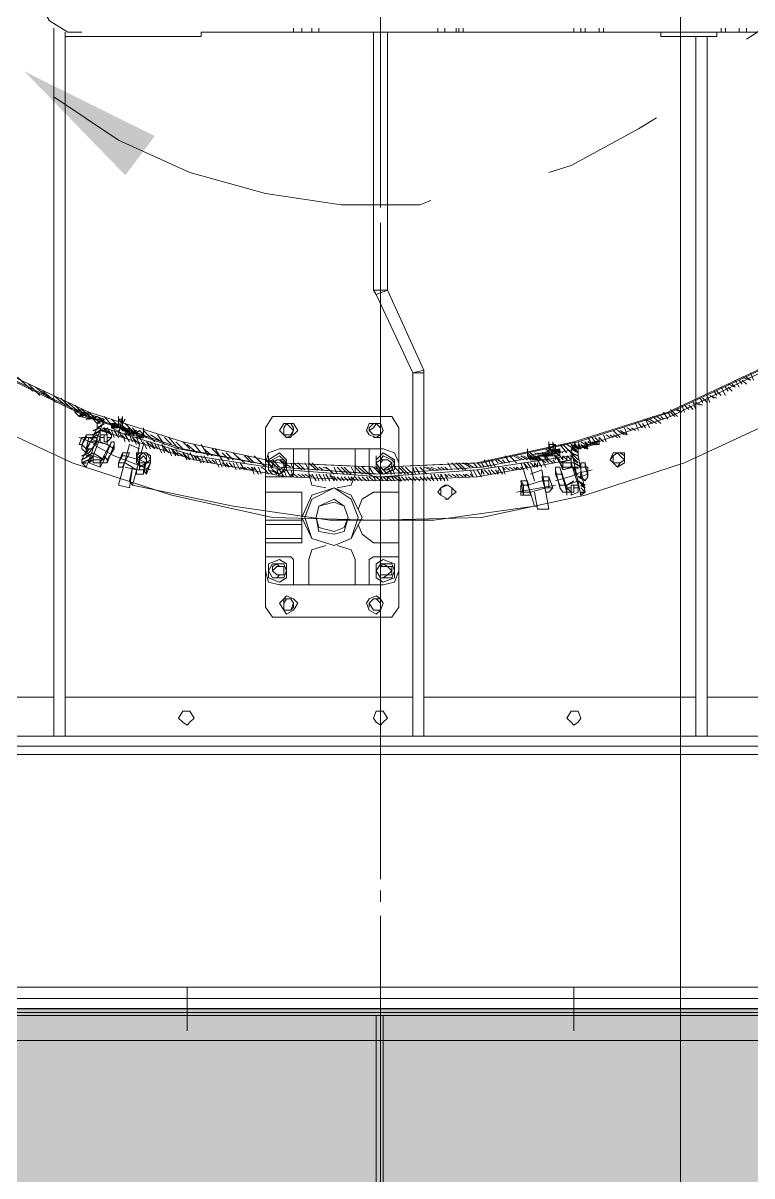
# Model space of a CAD drawing. Header units: millimetres. Extents: x 3220 to 226993, y 817 to 176024.
# Drawn here: x 157939 to 158692, y 135771 to 136960 of the extents above; entities that cross this region are included whole.
import ezdxf

# ---------------------------------------------------------------- set-up
doc = ezdxf.new("R2010")
doc.units = ezdxf.units.MM
doc.linetypes.add('AXES', pattern=[50.8, 31.75, -6.35, 6.35, -6.35])
doc.layers.add('Axe', color=1, linetype='AXES', lineweight=9)
doc.layers.add('Sichtbare Kanten(DIN)', color=7, linetype='Continuous', lineweight=50, true_color=0x3f3f3f)

# ---------------------------------------------------------------- blocks, each defined once
blk = doc.blocks.new('section 1-2')
h = blk.add_hatch()
h.set_pattern_fill('AR-CONC', color=256, scale=3)
h.paths.add_polyline_path([(-250, 0), (-1500, 0), (-1500, -500), (-250, -500)])
h.paths.add_polyline_path([(0, 0), (-250, 0), (-250, -500), (0, -500)])
h.paths.add_polyline_path([(250, 0), (0, 0), (0, -500), (250, -500)])
h.paths.add_polyline_path([(9000, 0), (6000, 0), (6000, -500), (6250, -500), (9000, -500)])
h.paths.add_polyline_path([(12000, 0), (9000, 0), (9000, -500), (9250, -500), (12000, -500)])
h.paths.add_polyline_path([(15000, 0), (14750, 0), (12000, 0), (12000, -500), (15000, -500)])
h.paths.add_polyline_path([(23750, 0), (15000, 0), (15000, -500), (23750, -500)])
h.paths.add_polyline_path([(24000, 0), (23750, 0), (23750, -500), (24000, -500)])
h.paths.add_polyline_path([(24250, 0), (24000, 0), (24000, -500), (24250, -500)])
h.paths.add_polyline_path([(32500, 0), (24250, 0), (24250, -500), (32500, -500)])
h.paths.add_polyline_path([(3500, 0), (3500, -500), (6000, -500), (6000, 0)])
h.paths.add_polyline_path([(2500, -500), (2500, 0), (250, 0), (250, -500)])
blk.add_line((-1500, 0), (32500, 0))
at = {"layer": 'Axe', "ltscale": 15}
blk.add_line((9000, -5000), (9000, 33323.9), dxfattribs=at)
blk = doc.blocks.new('ligne broyage L 2')
at = {"true_color": 0x000007}
blk.add_hatch(color=7, dxfattribs=at).paths.add_polyline_path([(-263.3, 597.4), (-232.9, 637.9), (-367.4, 704.5)])
at = {"color": 7, "linetype": 'Continuous', "lineweight": 15, "true_color": 0x000007}
for points in [[(-714.6, 1456.7), (-470.1, 1944.2), (-470.1, 1986.2), (-474.5, 1986.2), (-474.5, 1948.5), (-721.8, 1456.7), (-763.8, 1364.1), (-788.4, 1262.9), (-804.3, 1163.1), (-807.2, 1060.3), (-797.1, 959.1), (-771, 859.3), (-737.8, 763.8), (-688.6, 674.1), (-629.3, 588.8), (-559.8, 515), (-481.7, 448.4), (-393.5, 393.5), (-300.9, 348.6), (-204, 315.4), (-104.2, 296.5), (0, 289.3)], [(0, 289.3), (104.2, 296.5), (204, 315.4), (299.4, 348.6), (392, 393.5), (481.7, 448.4), (558.4, 515), (629.3, 588.8), (688.6, 674.1), (736.3, 763.8), (769.6, 859.3), (795.6, 959.1), (807.2, 1060.3), (802.9, 1163.1), (788.4, 1262.9), (762.3, 1364.1), (721.8, 1456.7), (710.3, 1481.3), (703, 1478.4), (714.6, 1456.7)], [(-721.8, 1456.7), (-763.8, 1364.1), (-792.7, 1262.9), (-807.2, 1163.1), (-807.2, 1060.3), (-797.1, 959.1), (-773.9, 859.3), (-737.8, 763.8), (-688.6, 674.1), (-629.3, 588.8), (-559.8, 515), (-481.7, 448.4), (-396.4, 393.5), (-303.8, 348.6), (-208.3, 315.4), (-104.2, 296.5), (-4.3, 289.3)], [(-719, 1456.7), (-759.5, 1359.8), (-785.5, 1262.9), (-800, 1163.1), (-804.3, 1060.3), (-792.7, 959.1), (-766.7, 859.3), (-733.4, 766.7), (-685.7, 674.1), (-626.4, 593.1), (-555.5, 519.3), (-477.4, 452.8), (-393.5, 396.4), (-300.9, 353), (-204, 322.6), (-104.2, 300.9), (-4.3, 296.5)], [(-714.6, 1456.7), (-755.1, 1359.8), (-785.5, 1262.9), (-800, 1163.1), (-800, 1060.3), (-788.4, 959.1), (-766.7, 859.3), (-729.1, 766.7), (-681.3, 674.1), (-622, 593.1), (-555.5, 519.3), (-477.4, 452.8), (-393.5, 396.4), (-300.9, 353), (-204, 322.6), (-104.2, 300.9), (0, 296.5)], [(0, 296.5), (99.8, 300.9), (199.6, 322.6), (296.5, 353), (389.1, 396.4), (474.5, 452.8), (551.1, 519.3), (622, 593.1), (681.3, 674.1), (729.1, 766.7), (762.3, 859.3), (788.4, 959.1), (800, 1060.3), (795.6, 1163.1), (781.2, 1262.9), (755.1, 1359.8), (714.6, 1456.7)], [(0, 289.3), (104.2, 296.5), (204, 315.4), (299.4, 348.6), (392, 393.5), (477.4, 448.4), (558.4, 515), (624.9, 588.8), (684.2, 674.1), (733.4, 763.8), (769.6, 859.3), (792.7, 959.1), (802.9, 1060.3), (802.9, 1163.1), (788.4, 1262.9), (759.5, 1364.1), (717.5, 1456.7)], [(0, 296.5), (104.2, 300.9), (204, 322.6), (299.4, 353), (392, 396.4), (477.4, 452.8), (555.5, 519.3), (622, 593.1), (681.3, 674.1), (729.1, 766.7), (766.7, 859.3), (788.4, 959.1), (800, 1060.3), (800, 1163.1), (785.5, 1262.9), (755.1, 1359.8), (714.6, 1456.7)], [(377.6, 737.8), (389.1, 745), (436.9, 811.5), (474.5, 882.4), (499.1, 956.2), (515, 1037.2), (517.9, 1115.3)], [(-325.5, 18.8), (-337.1, 18.8), (-337.1, 749.3)], [(-325.5, 18.8), (-325.5, 740.6), (-325.5, 740.6)], [(-7.2, 478.8), (-7.2, 745)], [(7.2, 745), (7.2, 478.8), (-7.2, 478.8)], [(337.1, 18.8), (325.5, 18.8), (325.5, 740.6)], [(337.1, 18.8), (337.1, 740.6)], [(-337.1, 678.4), (-270.5, 633.6), (-196.7, 600.3), (-118.6, 578.6), (-40.5, 567.1), (40.5, 567.1), (52.1, 571.4)], [(173.6, 600.3), (196.7, 607.6), (266.2, 645.2), (285, 656.7)], [(7.2, 478.8), (-4.3, 474.5), (-7.2, 478.8)], [(44.8, 396.4), (7.2, 478.8), (7.2, 478.8)], [(33.3, 393.5), (-4.3, 474.5)], [(-507.7, 403.6), (-415.2, 345.7), (-318.2, 300.9), (-215.5, 267.6), (-111.4, 244.5), (-4.3, 241.6), (104.2, 244.5), (211.2, 267.6), (313.9, 300.9), (410.8, 345.7), (503.4, 403.6)], [(33.3, 18.8), (33.3, 393.5), (44.8, 396.4)], [(33.3, 393.5), (44.8, 393.5), (44.8, 393.5)], [(44.8, 393.5), (44.8, 396.4)], [(44.8, 18.8), (44.8, 393.5), (44.8, 393.5)], [(384.8, 386.2), (381.9, 393.5)], [(-358.8, 374.7), (-374.7, 389.1)], [(-351.5, 370.3), (-363.1, 381.9)], [(366, 379), (358.8, 381.9)], [(366, 379), (363.1, 381.9)], [(370.3, 379), (366, 386.2)], [(373.2, 381.9), (370.3, 386.2)], [(381.9, 386.2), (373.2, 389.1)], [(377.6, 381.9), (373.2, 386.2)], [(381.9, 386.2), (377.6, 389.1)], [(-341.4, 367.4), (-355.9, 379)], [(-334.2, 363.1), (-348.6, 374.7)], [(-325.5, 360.2), (-337.1, 370.3)], [(339.9, 363.1), (337.1, 370.3)], [(344.3, 367.4), (339.9, 370.3)], [(347.2, 367.4), (339.9, 370.3)], [(347.2, 370.3), (344.3, 374.7)], [(351.5, 370.3), (347.2, 374.7)], [(355.9, 370.3), (351.5, 379)], [(358.8, 374.7), (355.9, 379)], [(363.1, 374.7), (358.8, 379)], [(-318.2, 355.9), (-329.8, 367.4)], [(-311, 353), (-322.6, 363.1)], [(-303.8, 348.6), (-315.4, 360.2)], [(313.9, 353), (311, 360.2)], [(318.2, 355.9), (313.9, 360.2)], [(322.6, 355.9), (318.2, 360.2)], [(325.5, 355.9), (322.6, 363.1)], [(329.8, 360.2), (322.6, 363.1)], [(332.7, 360.2), (325.5, 363.1)], [(332.7, 363.1), (329.8, 367.4)], [(337.1, 363.1), (332.7, 367.4)], [(-315.4, 353), (-315.4, 355.9), (-315.4, 355.9)], [(-303.8, 296.5), (-285, 345.7), (-315.4, 355.9)], [(-315.4, 353), (-311, 348.6), (-311, 348.6)], [(-292.2, 337.1), (-292.2, 341.4), (-296.5, 345.7), (-311, 348.6)], [(-296.5, 345.7), (-308.1, 355.9)], [(-303.8, 296.5), (-285, 345.7), (-285, 345.7)], [(-289.3, 341.4), (-300.9, 353)], [(-282.1, 341.4), (-292.2, 348.6)], [(-274.9, 337.1), (-285, 348.6)], [(-266.2, 334.2), (-277.7, 345.7)], [(-270.5, 345.7), (-270.5, 348.6)], [(-270.5, 345.7), (-270.5, 348.6)], [(-270.5, 337.1), (-270.5, 345.7)], [(-270.5, 345.7), (-266.2, 345.7), (-266.2, 341.4)], [(-270.5, 345.7), (-266.2, 341.4)], [(-266.2, 345.7), (-266.2, 348.6)], [(-118.6, 300.9), (-118.6, 337.1), (-111.4, 348.6), (11.6, 348.6)], [(11.6, 348.6), (18.8, 337.1)], [(277.7, 337.1), (273.4, 345.7)], [(280.6, 341.4), (273.4, 345.7)], [(285, 341.4), (277.7, 345.7)], [(289.3, 341.4), (280.6, 348.6)], [(289.3, 345.7), (285, 348.6)], [(292.2, 345.7), (289.3, 348.6)], [(296.5, 345.7), (292.2, 353)], [(299.4, 348.6), (296.5, 353)], [(306.7, 348.6), (299.4, 355.9)], [(303.8, 348.6), (299.4, 353)], [(311, 353), (303.8, 355.9)], [(311, 353), (306.7, 355.9)], [(-292.2, 337.1), (-308.1, 303.8), (-308.1, 300.9), (-303.8, 296.5)], [(-263.3, 334.2), (-277.7, 341.4)], [(-263.3, 329.8), (-277.7, 337.1), (-277.7, 341.4), (-274.9, 341.4)], [(-258.9, 334.2), (-274.9, 341.4)], [(-274.9, 337.1), (-270.5, 337.1), (-270.5, 337.1)], [(-258.9, 334.2), (-270.5, 341.4)], [(-266.2, 337.1), (-266.2, 341.4)], [(-266.2, 337.1), (-266.2, 334.2)], [(-251.7, 329.8), (-263.3, 341.4)], [(-244.5, 329.8), (-258.9, 334.2), (-263.3, 329.8), (-263.3, 334.2)], [(-258.9, 334.2), (-258.9, 329.8), (-244.5, 326.9)], [(-248.8, 326.9), (-256, 337.1)], [(-241.6, 326.9), (-248.8, 334.2)], [(-244.5, 329.8), (-244.5, 337.1)], [(-232.9, 322.6), (-244.5, 334.2)], [(-96.9, 326.9), (-92.6, 326.9), (-89.7, 334.2), (-89.7, 337.1), (-92.6, 341.4), (-96.9, 341.4), (-99.8, 337.1), (-99.8, 334.2)], [(-7.2, 326.9), (0, 326.9), (0, 337.1), (-4.3, 341.4), (-7.2, 341.4), (-11.6, 337.1), (-11.6, 334.2)], [(18.8, 337.1), (18.8, 300.9), (18.8, 300.9)], [(247.4, 326.9), (240.1, 334.2)], [(251.7, 329.8), (244.5, 334.2)], [(254.6, 329.8), (247.4, 334.2)], [(254.6, 329.8), (251.7, 337.1)], [(258.9, 334.2), (254.6, 337.1)], [(263.3, 334.2), (258.9, 337.1)], [(266.2, 334.2), (263.3, 341.4)], [(270.5, 337.1), (266.2, 341.4)], [(273.4, 337.1), (270.5, 341.4)], [(-296.5, 326.9), (-303.8, 315.4), (-303.8, 315.4)], [(-244.5, 329.8), (-244.5, 326.9), (-244.5, 326.9)], [(-225.7, 322.6), (-237.2, 329.8)], [(-222.8, 319.7), (-230, 329.8)], [(-215.5, 319.7), (-222.8, 326.9)], [(-208.3, 315.4), (-218.4, 326.9)], [(-204, 315.4), (-211.2, 322.6)], [(-196.7, 315.4), (-204, 322.6)], [(173.6, 319.7), (173.6, 322.6)], [(177.9, 319.7), (177.9, 322.6)], [(206.9, 267.6), (196.7, 315.4), (225.7, 322.6)], [(204, 315.4), (199.6, 322.6)], [(206.9, 315.4), (204, 322.6)], [(211.2, 319.7), (206.9, 322.6)], [(214.1, 319.7), (211.2, 322.6)], [(218.4, 319.7), (214.1, 326.9)], [(221.3, 322.6), (218.4, 326.9)], [(225.7, 322.6), (221.3, 326.9)], [(225.7, 322.6), (225.7, 319.7), (221.3, 319.7)], [(230, 322.6), (225.7, 326.9)], [(225.7, 322.6), (225.7, 326.9), (225.7, 326.9)], [(232.9, 322.6), (230, 329.8)], [(237.2, 326.9), (232.9, 329.8)], [(240.1, 326.9), (237.2, 329.8)], [(244.5, 326.9), (240.1, 329.8)], [(-248.8, 296.5), (-241.6, 300.9), (-237.2, 303.8), (-237.2, 308.1), (-241.6, 311), (-248.8, 311), (-251.7, 308.1), (-251.7, 303.8)], [(-189.5, 311), (-199.6, 319.7)], [(-185.2, 311), (-192.4, 319.7)], [(-177.9, 308.1), (-185.2, 319.7)], [(-173.6, 308.1), (-182.3, 315.4)], [(-166.4, 308.1), (-173.6, 315.4)], [(-163.5, 303.8), (-170.7, 315.4)], [(-156.2, 303.8), (-163.5, 311)], [(-151.9, 303.8), (-159.1, 311)], [(-144.7, 303.8), (-151.9, 311)], [(-104.2, 315.4), (-115.7, 311), (-118.6, 300.9), (-118.6, 282.1)], [(-104.2, 311), (-115.7, 303.8), (-115.7, 303.8)], [(-104.2, 315.4), (-85.3, 315.4), (-89.7, 315.4), (-89.7, 311)], [(-96.9, 303.8), (-104.2, 311), (-104.2, 311)], [(-89.7, 289.3), (-89.7, 311)], [(-85.3, 315.4), (-78.1, 315.4)], [(-73.8, 311), (-73.8, 315.4), (-78.1, 315.4)], [(-78.1, 315.4), (-23.1, 315.4), (-23.1, 315.4)], [(-73.8, 289.3), (-73.8, 311)], [(-23.1, 315.4), (-26, 315.4), (-26, 311)], [(-26, 311), (-26, 289.3)], [(-23.1, 315.4), (-14.5, 315.4)], [(2.9, 315.4), (-14.5, 315.4)], [(-11.6, 311), (-11.6, 315.4), (-14.5, 315.4)], [(-11.6, 311), (-11.6, 289.3), (-11.6, 289.3)], [(2.9, 311), (-4.3, 303.8), (-4.3, 303.8)], [(18.8, 300.9), (14.5, 311), (2.9, 315.4)], [(14.5, 303.8), (2.9, 311), (2.9, 311)], [(151.9, 308.1), (151.9, 315.4)], [(159.1, 303.8), (151.9, 311)], [(162, 303.8), (154.8, 311)], [(166.4, 308.1), (159.1, 311)], [(170.7, 308.1), (162, 311)], [(166.4, 311), (185.2, 315.4), (185.2, 315.4)], [(173.6, 308.1), (166.4, 311)], [(170.7, 303.8), (166.4, 311)], [(177.9, 308.1), (170.7, 315.4)], [(185.2, 311), (170.7, 308.1), (173.6, 303.8)], [(185.2, 311), (185.2, 308.1), (170.7, 308.1)], [(180.8, 319.7), (173.6, 315.4), (173.6, 315.4)], [(173.6, 319.7), (173.6, 315.4), (173.6, 315.4)], [(173.6, 319.7), (180.8, 319.7), (180.8, 319.7)], [(180.8, 311), (173.6, 315.4)], [(173.6, 315.4), (177.9, 311), (173.6, 308.1)], [(185.2, 311), (177.9, 315.4)], [(180.8, 311), (180.8, 319.7)], [(188.1, 311), (180.8, 315.4)], [(185.2, 308.1), (180.8, 311), (180.8, 311)], [(192.4, 311), (185.2, 319.7)], [(185.2, 311), (185.2, 315.4)], [(196.7, 311), (188.1, 319.7)], [(199.6, 315.4), (192.4, 319.7)], [(204, 315.4), (196.7, 319.7)], [(206.9, 267.6), (196.7, 315.4), (196.7, 315.4)], [(204, 308.1), (204, 315.4), (221.3, 319.7)], [(244.5, 296.5), (247.4, 300.9), (251.7, 303.8), (251.7, 308.1), (247.4, 311), (244.5, 311), (240.1, 308.1), (237.2, 303.8)], [(-140.3, 300.9), (-149, 308.1)], [(-133.1, 300.9), (-140.3, 308.1)], [(-130.2, 300.9), (-137.4, 308.1)], [(-123, 300.9), (-130.2, 308.1)], [(-118.6, 296.5), (-125.9, 303.8)], [(-111.4, 296.5), (-118.6, 303.8)], [(-115.7, 303.8), (-115.7, 308.1)], [(-107, 296.5), (-115.7, 303.8)], [(-115.7, 293.7), (-115.7, 303.8)], [(-104.2, 296.5), (-111.4, 303.8)], [(-107, 293.7), (-104.2, 293.7), (-99.8, 296.5), (-99.8, 300.9), (-104.2, 303.8), (-107, 303.8), (-111.4, 300.9), (-111.4, 296.5)], [(-96.9, 296.5), (-104.2, 303.8)], [(-92.6, 296.5), (-99.8, 300.9)], [(-96.9, 303.8), (-96.9, 293.7)], [(-89.7, 293.7), (-92.6, 300.9)], [(-81, 293.7), (-89.7, 300.9)], [(-78.1, 293.7), (-85.3, 300.9)], [(-73.8, 293.7), (-78.1, 300.9)], [(-66.5, 293.7), (-73.8, 300.9)], [(-63.6, 293.7), (-70.9, 300.9)], [(-4.3, 303.8), (-4.3, 308.1)], [(-4.3, 293.7), (-4.3, 303.8), (-4.3, 303.8)], [(2.9, 293.7), (7.2, 293.7), (11.6, 296.5), (11.6, 300.9), (7.2, 303.8), (2.9, 303.8), (0, 300.9), (0, 296.5)], [(0, 296.5), (0, 300.9), (0, 300.9)], [(14.5, 303.8), (14.5, 293.7)], [(18.8, 282.1), (18.8, 300.9), (18.8, 300.9)], [(73.8, 293.7), (69.4, 300.9)], [(81, 293.7), (73.8, 300.9)], [(85.3, 293.7), (78.1, 300.9)], [(88.2, 293.7), (81, 300.9)], [(92.6, 296.5), (85.3, 300.9)], [(95.5, 296.5), (88.2, 300.9)], [(99.8, 296.5), (95.5, 300.9)], [(104.2, 296.5), (99.8, 300.9)], [(107, 296.5), (104.2, 300.9)], [(111.4, 296.5), (107, 303.8)], [(114.3, 296.5), (111.4, 303.8)], [(118.6, 296.5), (114.3, 303.8)], [(121.5, 300.9), (118.6, 303.8)], [(125.9, 300.9), (121.5, 303.8)], [(128.7, 300.9), (125.9, 303.8)], [(133.1, 300.9), (128.7, 308.1)], [(140.3, 300.9), (133.1, 308.1)], [(144.7, 303.8), (137.4, 308.1)], [(147.6, 303.8), (140.3, 308.1)], [(151.9, 303.8), (144.7, 308.1)], [(154.8, 303.8), (147.6, 308.1)], [(204, 308.1), (211.2, 270.5), (206.9, 267.6)], [(-118.6, 286.4), (-118.6, 282.1), (-118.6, 282.1)], [(-118.6, 286.4), (-96.9, 286.4)], [(-115.7, 293.7), (-104.2, 289.3), (-104.2, 289.3)], [(-96.9, 293.7), (-104.2, 289.3), (-104.2, 289.3)], [(-96.9, 293.7), (-96.9, 296.5)], [(-96.9, 286.4), (-92.6, 286.4), (-89.7, 289.3)], [(-73.8, 289.3), (-70.9, 277.7), (-56.4, 274.9)], [(-59.3, 293.7), (-63.6, 296.5)], [(-52.1, 293.7), (-59.3, 296.5)], [(-47.7, 289.3), (-56.4, 296.5)], [(-44.8, 289.3), (-47.7, 296.5)], [(-37.6, 289.3), (-44.8, 296.5)], [(-44.8, 274.9), (-30.4, 277.7), (-26, 289.3)], [(-33.3, 289.3), (-40.5, 296.5)], [(-30.4, 289.3), (-37.6, 296.5)], [(-26, 289.3), (-30.4, 296.5)], [(-18.8, 289.3), (-26, 296.5)], [(-14.5, 289.3), (-23.1, 296.5)], [(-11.6, 289.3), (-18.8, 296.5)], [(-7.2, 289.3), (-11.6, 296.5)], [(-11.6, 289.3), (-7.2, 286.4), (-4.3, 286.4)], [(0, 289.3), (-7.2, 296.5)], [(2.9, 289.3), (-4.3, 296.5)], [(-4.3, 293.7), (2.9, 289.3), (2.9, 289.3)], [(-4.3, 286.4), (18.8, 286.4), (18.8, 286.4)], [(7.2, 289.3), (0, 296.5)], [(14.5, 293.7), (2.9, 289.3), (2.9, 289.3)], [(11.6, 289.3), (7.2, 296.5)], [(14.5, 289.3), (11.6, 296.5)], [(21.7, 289.3), (14.5, 296.5)], [(14.5, 293.7), (14.5, 296.5), (14.5, 296.5)], [(26, 289.3), (18.8, 296.5)], [(18.8, 282.1), (18.8, 286.4), (18.8, 286.4)], [(28.9, 289.3), (21.7, 296.5)], [(33.3, 289.3), (26, 296.5)], [(36.2, 289.3), (33.3, 296.5)], [(40.5, 289.3), (36.2, 296.5)], [(47.7, 289.3), (40.5, 296.5)], [(52.1, 293.7), (44.8, 296.5)], [(55, 293.7), (47.7, 296.5)], [(59.3, 293.7), (52.1, 296.5)], [(62.2, 293.7), (59.3, 296.5)], [(66.5, 293.7), (62.2, 296.5)], [(69.4, 293.7), (66.5, 296.5)], [(206.9, 296.5), (206.9, 286.4), (206.9, 286.4)], [(-118.6, 270.5), (-118.6, 282.1)], [(18.8, 282.1), (18.8, 270.5)], [(18.8, 270.5), (18.8, 274.9), (18.8, 274.9)], [(66.5, 263.3), (69.4, 263.3), (73.8, 267.6), (73.8, 274.9), (69.4, 277.7), (66.5, 277.7), (62.2, 274.9), (62.2, 267.6)], [(-81, 270.5), (-118.6, 270.5)], [(-118.6, 270.5), (-118.6, 256), (-118.6, 256)], [(-81, 270.5), (-81, 244.5)], [(18.8, 270.5), (-7.2, 270.5), (-18.8, 263.3), (-23.1, 253.2)], [(18.8, 270.5), (18.8, 215.5)], [(-118.6, 256), (-118.6, 218.4), (-118.6, 218.4)], [(-81, 241.6), (-118.6, 241.6)], [(-81, 244.5), (-81, 218.4)], [(-81, 237.2), (-118.6, 237.2)], [(-23.1, 237.2), (-18.8, 227.1), (-7.2, 218.4)], [(-81, 222.8), (-118.6, 222.8)], [(-81, 218.4), (-118.6, 218.4)], [(-118.6, 208.3), (-118.6, 218.4)], [(-56.4, 215.5), (-70.9, 211.2), (-73.8, 201.1)], [(-26, 177.9), (-26, 201.1), (-30.4, 211.2), (-44.8, 215.5)], [(-7.2, 218.4), (18.8, 218.4), (18.8, 215.5)], [(18.8, 218.4), (18.8, 222.8), (18.8, 222.8)], [(18.8, 215.5), (18.8, 208.3)], [(-118.6, 208.3), (-118.6, 204), (-118.6, 204)], [(-118.6, 208.3), (-118.6, 189.5), (-118.6, 189.5)], [(-96.9, 204), (-118.6, 204), (-118.6, 204)], [(-89.7, 201.1), (-92.6, 204), (-96.9, 204)], [(-4.3, 204), (-7.2, 204), (-11.6, 201.1), (-11.6, 177.9)], [(18.8, 204), (-4.3, 204)], [(2.9, 175), (14.5, 177.9), (18.8, 189.5), (18.8, 208.3)], [(18.8, 204), (18.8, 208.3), (18.8, 208.3)], [(-104.2, 201.1), (-115.7, 196.7), (-115.7, 196.7)], [(-115.7, 196.7), (-115.7, 193.8)], [(-115.7, 185.2), (-115.7, 193.8)], [(-107, 182.3), (-104.2, 185.2), (-99.8, 185.2), (-99.8, 193.8), (-104.2, 193.8), (-107, 196.7), (-111.4, 193.8), (-111.4, 189.5)], [(-96.9, 193.8), (-96.9, 196.7), (-104.2, 201.1)], [(-96.9, 193.8), (-96.9, 185.2)], [(-89.7, 177.9), (-89.7, 201.1), (-89.7, 201.1)], [(-78.1, 175), (-73.8, 175), (-73.8, 201.1)], [(2.9, 201.1), (-4.3, 196.7), (-4.3, 196.7)], [(-4.3, 196.7), (-4.3, 193.8)], [(-4.3, 185.2), (-4.3, 193.8)], [(2.9, 182.3), (7.2, 185.2), (11.6, 185.2), (11.6, 193.8), (7.2, 193.8), (2.9, 196.7), (0, 193.8), (0, 189.5)], [(14.5, 193.8), (14.5, 196.7), (2.9, 201.1)], [(14.5, 193.8), (14.5, 185.2)], [(-118.6, 189.5), (-115.7, 177.9), (-104.2, 175)], [(-118.6, 151.9), (-118.6, 189.5), (-118.6, 189.5)], [(-115.7, 185.2), (-115.7, 182.3), (-104.2, 177.9)], [(18.8, 189.5), (18.8, 151.9), (11.6, 141.8), (-111.4, 141.8)], [(-96.9, 182.3), (-104.2, 177.9), (-104.2, 177.9)], [(-96.9, 182.3), (-96.9, 185.2)], [(-4.3, 185.2), (-4.3, 182.3), (2.9, 177.9)], [(14.5, 182.3), (2.9, 177.9), (2.9, 177.9)], [(14.5, 182.3), (14.5, 185.2)], [(-104.2, 175), (-85.3, 175), (-85.3, 175)], [(-89.7, 177.9), (-89.7, 175), (-85.3, 175)], [(-78.1, 175), (-85.3, 175)], [(-23.1, 175), (-78.1, 175), (-78.1, 175)], [(-26, 177.9), (-26, 175), (-23.1, 175)], [(-14.5, 175), (-23.1, 175)], [(-14.5, 175), (-11.6, 175), (-11.6, 177.9)], [(-14.5, 175), (2.9, 175), (2.9, 175)], [(-96.9, 149), (-92.6, 149), (-89.7, 151.9), (-89.7, 156.2), (-92.6, 160.6), (-96.9, 160.6), (-99.8, 156.2), (-99.8, 151.9)], [(-7.2, 149), (0, 149), (0, 156.2), (-4.3, 160.6), (-7.2, 160.6), (-11.6, 156.2), (-11.6, 151.9)], [(-111.4, 141.8), (-118.6, 151.9)], [(-337.1, 59.3), (-866.5, 59.3)], [(33.3, 59.3), (-325.5, 59.3)], [(325.5, 59.3), (44.8, 59.3)], [(633.6, 59.3), (337.1, 59.3)], [(866.5, 18.8), (-866.5, 18.8)], [(44.8, 18.8), (33.3, 18.8)], [(866.5, 8.7), (-866.5, 8.7)], [(-788.4, -295.1), (788.4, -295.1), (788.4, -295.1)]]:
    blk.add_lwpolyline(points, dxfattribs=at)
at = {"color": 5, "linetype": 'Continuous', "lineweight": 5, "true_color": 0x000005}
for points in [[(0, 937.4), (0, 564.2)], [(0, 500.5), (0, 438.3)], [(0, 374.7), (0, 8.7), (0, 8.7)], [(-270.5, 329.8), (-266.2, 348.6), (-266.2, 348.6)], [(-285, 329.8), (-289.3, 329.8), (-289.3, 334.2)], [(-285, 334.2), (-285, 337.1), (-285, 337.1)], [(-285, 334.2), (-277.7, 329.8)], [(-292.2, 319.7), (-311, 326.9)], [(-308.1, 326.9), (-311, 319.7), (-311, 319.7)], [(-303.8, 329.8), (-308.1, 319.7), (-308.1, 319.7)], [(-303.8, 326.9), (-308.1, 326.9), (-308.1, 326.9)], [(-303.8, 329.8), (-303.8, 326.9), (-303.8, 326.9)], [(-300.9, 326.9), (-296.5, 326.9), (-296.5, 329.8), (-303.8, 329.8)], [(-303.8, 315.4), (-300.9, 326.9), (-300.9, 326.9)], [(-303.8, 326.9), (-300.9, 326.9)], [(-292.2, 322.6), (-300.9, 326.9)], [(-292.2, 322.6), (-300.9, 311)], [(-289.3, 326.9), (-296.5, 308.1)], [(-292.2, 329.8), (-289.3, 326.9)], [(-282.1, 319.7), (-292.2, 322.6)], [(-289.3, 329.8), (-289.3, 326.9), (-289.3, 329.8), (-289.3, 326.9)], [(-289.3, 326.9), (-285, 326.9), (-285, 322.6), (-282.1, 322.6)], [(-289.3, 322.6), (-289.3, 326.9), (-289.3, 326.9)], [(-277.7, 322.6), (-289.3, 300.9)], [(-282.1, 319.7), (-289.3, 322.6)], [(-282.1, 326.9), (-282.1, 329.8), (-285, 329.8), (-285, 326.9)], [(-277.7, 322.6), (-285, 303.8), (-285, 303.8)], [(-277.7, 326.9), (-282.1, 326.9), (-282.1, 326.9)], [(-282.1, 319.7), (-282.1, 322.6), (-277.7, 326.9), (-282.1, 322.6), (-277.7, 326.9)], [(-282.1, 322.6), (-282.1, 326.9), (-282.1, 326.9)], [(-282.1, 319.7), (-282.1, 322.6)], [(-277.7, 326.9), (-277.7, 329.8)], [(-277.7, 329.8), (-277.7, 326.9), (-277.7, 326.9)], [(-274.9, 322.6), (-277.7, 322.6)], [(-274.9, 315.4), (-274.9, 322.6), (-274.9, 322.6)], [(180.8, 303.8), (177.9, 322.6), (177.9, 322.6)], [(-311, 319.7), (-308.1, 319.7), (-308.1, 319.7)], [(-308.1, 319.7), (-303.8, 315.4)], [(-308.1, 319.7), (-308.1, 315.4), (-308.1, 315.4)], [(-308.1, 315.4), (-303.8, 311), (-303.8, 311)], [(-296.5, 315.4), (-303.8, 315.4)], [(-303.8, 311), (-303.8, 315.4), (-303.8, 315.4)], [(-274.9, 308.1), (-296.5, 319.7)], [(-285, 303.8), (-296.5, 311)], [(-289.3, 300.9), (-282.1, 300.9), (-274.9, 319.7)], [(-274.9, 315.4), (-282.1, 319.7)], [(-282.1, 303.8), (-274.9, 315.4)], [(-300.9, 308.1), (-296.5, 308.1)], [(-300.9, 303.8), (-296.5, 308.1), (-296.5, 303.8)], [(-300.9, 300.9), (-296.5, 308.1), (-296.5, 308.1)], [(-296.5, 300.9), (-296.5, 303.8), (-300.9, 300.9), (-300.9, 303.8), (-300.9, 300.9)], [(-300.9, 300.9), (-289.3, 296.5)], [(-285, 303.8), (-296.5, 308.1)], [(-296.5, 308.1), (-296.5, 303.8), (-296.5, 303.8)], [(-289.3, 303.8), (-296.5, 303.8), (-296.5, 303.8)], [(-296.5, 303.8), (-296.5, 300.9), (-296.5, 300.9)], [(-296.5, 300.9), (-292.2, 300.9), (-292.2, 300.9)], [(-289.3, 300.9), (-289.3, 303.8), (-289.3, 300.9), (-292.2, 300.9)], [(-289.3, 296.5), (-289.3, 300.9), (-292.2, 300.9)], [(-289.3, 303.8), (-285, 303.8), (-289.3, 296.5)], [(-289.3, 300.9), (-289.3, 303.8), (-289.3, 303.8)], [(-289.3, 296.5), (-289.3, 300.9), (-289.3, 300.9)], [(-282.1, 303.8), (-285, 308.1)], [(-285, 303.8), (-285, 308.1), (-285, 308.1)], [(-282.1, 300.9), (-282.1, 303.8), (-282.1, 303.8)], [(196.7, 303.8), (185.2, 300.9), (188.1, 300.9)], [(185.2, 300.9), (185.2, 303.8), (185.2, 303.8)], [(185.2, 300.9), (188.1, 293.7), (188.1, 293.7)], [(188.1, 300.9), (188.1, 296.5), (185.2, 300.9)], [(188.1, 300.9), (188.1, 296.5), (188.1, 296.5)], [(192.4, 300.9), (188.1, 300.9), (188.1, 300.9)], [(192.4, 300.9), (196.7, 300.9), (196.7, 303.8), (196.7, 296.5), (196.7, 300.9), (196.7, 296.5)], [(196.7, 296.5), (196.7, 300.9), (192.4, 300.9)], [(196.7, 300.9), (204, 277.7)], [(199.6, 300.9), (196.7, 300.9)], [(196.7, 296.5), (196.7, 300.9), (196.7, 300.9)], [(211.2, 300.9), (206.9, 300.9), (206.9, 296.5)], [(211.2, 300.9), (214.1, 286.4), (214.1, 286.4)], [(211.2, 296.5), (211.2, 300.9), (211.2, 300.9)], [(180.8, 296.5), (180.8, 289.3), (180.8, 289.3)], [(180.8, 296.5), (185.2, 296.5)], [(180.8, 293.7), (185.2, 274.9), (185.2, 274.9)], [(180.8, 282.1), (204, 289.3), (204, 289.3)], [(188.1, 289.3), (180.8, 289.3), (185.2, 277.7)], [(185.2, 296.5), (192.4, 274.9)], [(185.2, 296.5), (192.4, 270.5), (192.4, 270.5)], [(188.1, 293.7), (199.6, 296.5)], [(188.1, 293.7), (196.7, 296.5), (196.7, 296.5)], [(188.1, 293.7), (188.1, 296.5), (188.1, 296.5)], [(188.1, 293.7), (188.1, 296.5)], [(188.1, 296.5), (188.1, 293.7), (188.1, 293.7)], [(188.1, 296.5), (196.7, 296.5), (196.7, 296.5)], [(196.7, 296.5), (199.6, 296.5), (199.6, 296.5)], [(199.6, 296.5), (204, 282.1)], [(199.6, 293.7), (206.9, 296.5)], [(199.6, 289.3), (218.4, 293.7)], [(204, 286.4), (206.9, 286.4), (206.9, 286.4)], [(206.9, 296.5), (206.9, 286.4)], [(211.2, 296.5), (206.9, 296.5), (206.9, 296.5)], [(214.1, 286.4), (214.1, 289.3), (206.9, 286.4)], [(206.9, 286.4), (211.2, 282.1), (211.2, 282.1)], [(211.2, 296.5), (214.1, 289.3), (214.1, 296.5), (214.1, 289.3)], [(214.1, 296.5), (211.2, 296.5), (211.2, 296.5)], [(214.1, 286.4), (211.2, 282.1), (211.2, 282.1)], [(214.1, 289.3), (214.1, 293.7), (214.1, 293.7)], [(192.4, 277.7), (185.2, 277.7), (185.2, 274.9), (188.1, 270.5)], [(199.6, 282.1), (192.4, 277.7), (192.4, 277.7)], [(192.4, 277.7), (204, 282.1)], [(192.4, 274.9), (192.4, 277.7), (192.4, 277.7)], [(192.4, 270.5), (192.4, 274.9), (196.7, 270.5)], [(192.4, 270.5), (192.4, 274.9), (196.7, 274.9)], [(199.6, 277.7), (196.7, 277.7), (196.7, 274.9)], [(196.7, 274.9), (196.7, 270.5), (196.7, 270.5)], [(196.7, 270.5), (199.6, 270.5), (199.6, 274.9)], [(204, 277.7), (199.6, 277.7), (199.6, 277.7)], [(199.6, 274.9), (199.6, 277.7), (199.6, 277.7)], [(204, 270.5), (204, 274.9), (204, 270.5), (204, 274.9), (199.6, 274.9)], [(204, 277.7), (204, 274.9), (204, 277.7), (204, 274.9)], [(188.1, 270.5), (192.4, 270.5), (192.4, 270.5)], [(192.4, 270.5), (192.4, 267.6), (192.4, 267.6)], [(192.4, 270.5), (196.7, 270.5)], [(196.7, 267.6), (196.7, 270.5), (196.7, 270.5)], [(204, 270.5), (196.7, 267.6)]]:
    blk.add_lwpolyline(points, dxfattribs=at)
at = {"color": 7, "linetype": 'Continuous', "lineweight": 5, "true_color": 0x000007}
for points in [[(-351.5, 773.9), (-341.4, 756.6), (-322.6, 745)], [(-89.7, 745), (-89.7, 749.3)], [(-81, 745), (-81, 749.3)], [(-70.9, 745), (-70.9, 749.3)], [(-63.6, 745), (-63.6, 749.3)], [(-63.6, 745), (-63.6, 749.3)], [(59.3, 745), (59.3, 749.3)], [(59.3, 745), (59.3, 749.3)], [(66.5, 745), (66.5, 749.3)], [(78.1, 745), (78.1, 749.3)], [(81, 745), (81, 749.3)], [(85.3, 745), (85.3, 749.3)], [(199.6, 745), (199.6, 749.3), (199.6, 749.3)], [(206.9, 745), (206.9, 749.3)], [(206.9, 745), (206.9, 749.3), (206.9, 749.3)], [(206.9, 745), (206.9, 749.3)], [(211.2, 745), (211.2, 749.3)], [(225.7, 745), (225.7, 749.3)], [(230, 745), (230, 749.3)], [(230, 745), (230, 749.3)], [(230, 745), (230, 749.3)], [(351.5, 745), (351.5, 749.3)], [(351.5, 745), (351.5, 749.3)], [(355.9, 745), (355.9, 749.3)], [(370.3, 745), (370.3, 749.3)], [(377.6, 745), (377.6, 749.3)], [(-325.5, 745), (-325.5, 740.6), (-308.1, 740.6)], [(-308.1, 745), (-322.6, 745)], [(-308.1, 740.6), (-185.2, 740.6)], [(681.3, 745), (-185.2, 745)], [(-185.2, 740.6), (-185.2, 745)], [(-185.2, 745), (-96.9, 745), (-96.9, 745)], [(-85.3, 745), (-96.9, 745)], [(-89.7, 745), (-85.3, 745)], [(-85.3, 745), (-89.7, 745), (-89.7, 745)], [(-85.3, 745), (-66.5, 745), (-66.5, 745)], [(-73.8, 745), (-85.3, 745), (-85.3, 745)], [(-73.8, 745), (-63.6, 745), (-63.6, 745)], [(-63.6, 745), (-66.5, 745)], [(-56.4, 745), (-63.6, 745)], [(52.1, 745), (-56.4, 745), (-56.4, 745)], [(59.3, 745), (52.1, 745)], [(59.3, 745), (69.4, 745), (69.4, 745)], [(62.2, 745), (59.3, 745), (59.3, 745)], [(62.2, 745), (69.4, 745), (69.4, 745)], [(92.6, 745), (81, 745)], [(81, 745), (85.3, 745)], [(85.3, 745), (81, 745)], [(199.6, 745), (92.6, 745), (92.6, 745)], [(206.9, 745), (199.6, 745)], [(218.4, 745), (206.9, 745), (206.9, 745)], [(211.2, 745), (206.9, 745), (206.9, 745)], [(211.2, 745), (230, 745), (230, 745)], [(218.4, 745), (230, 745), (230, 745)], [(237.2, 745), (230, 745)], [(289.3, 745), (237.2, 745), (237.2, 745)], [(347.2, 745), (347.2, 740.6), (289.3, 740.6), (289.3, 745)], [(351.5, 745), (347.2, 745)], [(355.9, 745), (351.5, 745), (351.5, 745)], [(363.1, 745), (351.5, 745), (351.5, 745)], [(355.9, 745), (373.2, 745), (373.2, 745)], [(363.1, 745), (373.2, 745), (373.2, 745)], [(381.9, 745), (373.2, 745), (373.2, 745)], [(373.2, 745), (377.6, 745)], [(377.6, 745), (373.2, 745)], [(-270.5, 345.7), (-270.5, 348.6)], [(-270.5, 337.1), (-270.5, 345.7)], [(-266.2, 341.4), (-263.3, 345.7)], [(-266.2, 337.1), (-266.2, 345.7)], [(-277.7, 341.4), (-274.9, 337.1), (-274.9, 341.4), (-270.5, 337.1), (-270.5, 341.4)], [(-274.9, 341.4), (-274.9, 337.1), (-270.5, 341.4)], [(-274.9, 337.1), (-270.5, 337.1), (-270.5, 337.1)], [(-266.2, 337.1), (-266.2, 341.4), (-266.2, 341.4)], [(-266.2, 337.1), (-263.3, 337.1), (-266.2, 334.2)], [(-258.9, 329.8), (-263.3, 334.2), (-266.2, 337.1)], [(-263.3, 337.1), (-263.3, 334.2), (-258.9, 337.1)], [(-263.3, 337.1), (-258.9, 334.2), (-258.9, 337.1)], [(-263.3, 334.2), (-258.9, 334.2), (-263.3, 329.8), (-258.9, 334.2)], [(-263.3, 329.8), (-263.3, 334.2), (-263.3, 334.2)], [(-303.8, 326.9), (-308.1, 326.9)], [(-292.2, 322.6), (-300.9, 322.6)], [(-308.1, 319.7), (-311, 319.7)], [(-296.5, 315.4), (-300.9, 315.4)], [(166.4, 308.1), (170.7, 308.1), (166.4, 311)], [(166.4, 308.1), (170.7, 311), (170.7, 308.1), (173.6, 311)], [(170.7, 308.1), (170.7, 311), (173.6, 308.1)], [(170.7, 311), (177.9, 311), (177.9, 311)], [(173.6, 315.4), (173.6, 319.7), (173.6, 319.7)], [(177.9, 311), (173.6, 319.7)], [(173.6, 311), (173.6, 315.4)], [(173.6, 308.1), (173.6, 311)], [(173.6, 311), (177.9, 311)], [(180.8, 319.7), (177.9, 319.7), (177.9, 319.7)], [(180.8, 311), (177.9, 319.7)], [(180.8, 311), (180.8, 315.4), (185.2, 311), (185.2, 315.4)], [(180.8, 311), (180.8, 315.4), (180.8, 311), (185.2, 315.4), (185.2, 311)], [(170.7, 303.8), (170.7, 308.1), (173.6, 303.8)], [(170.7, 303.8), (170.7, 308.1)], [(170.7, 303.8), (170.7, 308.1)], [(170.7, 303.8), (170.7, 308.1)], [(170.7, 303.8), (173.6, 303.8)], [(199.6, 293.7), (206.9, 296.5)], [(204, 286.4), (206.9, 286.4)], [(211.2, 296.5), (214.1, 296.5)], [(214.1, 289.3), (214.1, 293.7)], [(1125.4, 0), (-1125.4, 0)], [(1125.4, -240.1), (-1030, -240.1)], [(-788.4, -266.2), (788.4, -266.2), (788.4, -266.2)], [(788.4, -714.6), (788.4, -269.1), (-788.4, -269.1)], [(-4.3, -269.1), (-4.3, -1106.6)], [(2.9, -269.1), (2.9, -1106.6)]]:
    blk.add_lwpolyline(points, dxfattribs=at)
for points in [[(69.4, 745), (81, 745)], [(-277.7, 341.4), (-274.9, 341.4)], [(-258.9, 329.8), (-263.3, 334.2), (-263.3, 337.1)], [(-263.3, 329.8), (-258.9, 329.8)]]:
    blk.add_lwpolyline(points, close=True, dxfattribs=at)
at = {"color": 7, "linetype": 'Continuous', "lineweight": -2, "true_color": 0x000007}
for points in [[(-311, 355.9), (-315.4, 353), (-308.1, 355.9)], [(-308.1, 353), (-311, 348.6), (-303.8, 353), (-308.1, 348.6), (-300.9, 353)], [(-303.8, 345.7), (-296.5, 348.6), (-300.9, 345.7), (-292.2, 348.6), (-296.5, 345.7), (-289.3, 345.7)], [(-296.5, 334.2), (-289.3, 337.1)], [(-292.2, 337.1), (-285, 341.4)], [(-277.7, 341.4), (-277.7, 337.1), (-274.9, 337.1), (-277.7, 337.1)], [(-266.2, 337.1), (-266.2, 334.2), (-263.3, 334.2), (-266.2, 334.2)], [(-263.3, 334.2), (-263.3, 337.1), (-263.3, 337.1)], [(-258.9, 334.2), (-256, 334.2), (-258.9, 329.8), (-251.7, 334.2), (-258.9, 329.8)], [(-251.7, 334.2), (-256, 329.8), (-248.8, 334.2)], [(-292.2, 329.8), (-296.5, 326.9), (-292.2, 326.9)], [(-292.2, 322.6), (-292.2, 326.9), (-292.2, 326.9)], [(-251.7, 329.8), (-248.8, 329.8), (-248.8, 329.8)], [(-251.7, 326.9), (-244.5, 329.8), (-248.8, 326.9), (-244.5, 329.8)], [(-248.8, 326.9), (-244.5, 326.9), (-244.5, 326.9)], [(211.2, 315.4), (206.9, 319.7), (214.1, 315.4), (211.2, 322.6)], [(218.4, 319.7), (214.1, 322.6), (221.3, 319.7), (218.4, 322.6), (225.7, 319.7)], [(225.7, 322.6), (221.3, 322.6), (221.3, 322.6)], [(-308.1, 308.1), (-300.9, 311)], [(-303.8, 315.4), (-300.9, 315.4), (-303.8, 311)], [(-303.8, 308.1), (-296.5, 311)], [(159.1, 308.1), (166.4, 303.8), (162, 308.1), (170.7, 308.1), (166.4, 311)], [(173.6, 308.1), (170.7, 308.1), (173.6, 308.1), (173.6, 311)], [(177.9, 311), (177.9, 315.4)], [(185.2, 308.1), (180.8, 311)], [(185.2, 311), (185.2, 315.4), (185.2, 315.4)], [(196.7, 315.4), (204, 311), (196.7, 319.7)], [(204, 303.8), (196.7, 311), (204, 308.1)], [(204, 315.4), (199.6, 319.7), (206.9, 315.4), (204, 319.7)], [(-308.1, 303.8), (-300.9, 308.1)], [(-300.9, 303.8), (-308.1, 300.9), (-303.8, 300.9)], [(151.9, 308.1), (159.1, 303.8), (154.8, 308.1), (162, 303.8), (159.1, 308.1), (162, 303.8)], [(154.8, 303.8), (154.8, 308.1), (154.8, 308.1)], [(199.6, 303.8), (204, 300.9), (196.7, 308.1)], [(206.9, 296.5), (199.6, 300.9), (199.6, 300.9)], [(199.6, 293.7), (199.6, 296.5), (204, 296.5)], [(211.2, 282.1), (204, 286.4)], [(206.9, 286.4), (206.9, 289.3)], [(206.9, 277.7), (211.2, 274.9), (204, 282.1), (211.2, 277.7)], [(206.9, 267.6), (206.9, 270.5), (211.2, 270.5), (206.9, 274.9)]]:
    blk.add_lwpolyline(points, dxfattribs=at)
for points in [[(-292.2, 341.4), (-285, 345.7)], [(-296.5, 329.8), (-289.3, 334.2)]]:
    blk.add_lwpolyline(points, close=True, dxfattribs=at)
at = {"color": 1, "linetype": 'Continuous', "lineweight": 5, "true_color": 0x000001}
for points in [[(-289.3, 334.2), (-285, 337.1), (-285, 337.1)], [(-289.3, 334.2), (-192.4, 303.8), (-96.9, 286.4), (0, 282.1), (99.8, 286.4), (196.7, 303.8)], [(-285, 334.2), (-289.3, 334.2), (-289.3, 334.2)], [(-285, 337.1), (-192.4, 308.1), (-96.9, 293.7), (0, 286.4), (99.8, 293.7), (196.7, 308.1)], [(-282.1, 329.8), (-285, 337.1), (-277.7, 329.8), (-282.1, 337.1)], [(-274.9, 326.9), (-277.7, 334.2)], [(-270.5, 326.9), (-274.9, 334.2)], [(-266.2, 326.9), (-270.5, 334.2)], [(-263.3, 326.9), (-270.5, 329.8)], [(-263.3, 322.6), (-266.2, 329.8)], [(-258.9, 322.6), (-263.3, 329.8)], [(-256, 322.6), (-258.9, 329.8)], [(-251.7, 319.7), (-256, 326.9), (-248.8, 319.7), (-251.7, 326.9)], [(-244.5, 319.7), (-248.8, 326.9)], [(-241.6, 315.4), (-244.5, 322.6)], [(-237.2, 315.4), (-241.6, 322.6), (-232.9, 315.4), (-237.2, 322.6)], [(-270.5, 277.7), (-258.9, 319.7)], [(-270.5, 296.5), (-266.2, 296.5), (-258.9, 311), (-266.2, 311), (-270.5, 300.9)], [(-266.2, 311), (-266.2, 308.1), (-266.2, 308.1)], [(-248.8, 315.4), (-258.9, 319.7)], [(-256, 277.7), (-244.5, 319.7)], [(-251.7, 303.8), (-248.8, 319.7)], [(-230, 315.4), (-232.9, 319.7)], [(-225.7, 311), (-230, 319.7)], [(-222.8, 311), (-225.7, 319.7), (-218.4, 311), (-222.8, 315.4)], [(-215.5, 308.1), (-218.4, 315.4), (-218.4, 315.4)], [(-211.2, 308.1), (-215.5, 315.4), (-208.3, 308.1), (-211.2, 315.4)], [(-204, 308.1), (-208.3, 311), (-208.3, 311)], [(-199.6, 303.8), (-204, 311), (-196.7, 303.8), (-199.6, 311)], [(-192.4, 303.8), (-196.7, 311), (-196.7, 311)], [(196.7, 308.1), (196.7, 311), (196.7, 311)], [(-274.9, 308.1), (-237.2, 293.7)], [(-266.2, 308.1), (-270.5, 300.9), (-270.5, 300.9)], [(-270.5, 300.9), (-263.3, 300.9)], [(-270.5, 300.9), (-270.5, 296.5), (-270.5, 296.5)], [(-266.2, 308.1), (-263.3, 308.1)], [(-263.3, 300.9), (-251.7, 293.7), (-263.3, 296.5)], [(-248.8, 303.8), (-251.7, 293.7)], [(-248.8, 293.7), (-248.8, 303.8), (-244.5, 308.1)], [(-248.8, 303.8), (-248.8, 308.1), (-248.8, 308.1)], [(-241.6, 300.9), (-237.2, 300.9), (-241.6, 300.9), (-248.8, 303.8)], [(-241.6, 303.8), (-244.5, 308.1), (-244.5, 308.1)], [(-241.6, 303.8), (-244.5, 289.3)], [(-244.5, 293.7), (-241.6, 300.9)], [(-241.6, 300.9), (-241.6, 303.8), (-241.6, 303.8)], [(-241.6, 293.7), (-237.2, 300.9), (-241.6, 289.3)], [(-237.2, 300.9), (-237.2, 303.8)], [(-189.5, 303.8), (-192.4, 308.1), (-185.2, 303.8)], [(-185.2, 300.9), (-189.5, 308.1)], [(-182.3, 300.9), (-185.2, 308.1)], [(-173.6, 300.9), (-177.9, 303.8)], [(-170.7, 300.9), (-173.6, 303.8)], [(-163.5, 296.5), (-166.4, 303.8)], [(-159.1, 296.5), (-163.5, 303.8)], [(-163.5, 300.9), (-156.2, 296.5), (-159.1, 300.9)], [(-151.9, 296.5), (-156.2, 300.9), (-156.2, 300.9)], [(-144.7, 293.7), (-149, 300.9)], [(-140.3, 293.7), (-144.7, 300.9)], [(144.7, 296.5), (147.6, 293.7), (144.7, 300.9)], [(151.9, 293.7), (147.6, 300.9), (151.9, 296.5)], [(154.8, 300.9), (159.1, 296.5), (159.1, 300.9), (162, 296.5), (162, 300.9)], [(166.4, 296.5), (162, 303.8), (162, 303.8)], [(170.7, 296.5), (166.4, 303.8), (170.7, 300.9)], [(185.2, 300.9), (180.8, 308.1), (185.2, 303.8)], [(185.2, 308.1), (188.1, 303.8), (188.1, 308.1), (192.4, 303.8), (192.4, 308.1), (196.7, 303.8)], [(196.7, 303.8), (196.7, 308.1), (196.7, 308.1)], [(-258.9, 282.1), (-256, 296.5)], [(-258.9, 274.9), (-256, 296.5)], [(-248.8, 293.7), (-251.7, 293.7), (-251.7, 289.3)], [(-251.7, 289.3), (-244.5, 289.3), (-244.5, 293.7)], [(-244.5, 293.7), (-248.8, 293.7)], [(-241.6, 289.3), (-244.5, 293.7), (-241.6, 293.7)], [(-241.6, 293.7), (-241.6, 289.3)], [(-144.7, 296.5), (-137.4, 293.7), (-140.3, 296.5)], [(-133.1, 293.7), (-137.4, 296.5), (-137.4, 296.5)], [(-130.2, 293.7), (-133.1, 296.5), (-130.2, 289.3)], [(-125.9, 289.3), (-130.2, 296.5), (-130.2, 296.5)], [(-118.6, 289.3), (-118.6, 293.7), (-123, 296.5)], [(-111.4, 289.3), (-115.7, 293.7), (-115.7, 293.7)], [(-107, 289.3), (-111.4, 293.7), (-104.2, 289.3)], [(-104.2, 286.4), (-107, 293.7)], [(-99.8, 286.4), (-104.2, 293.7)], [(-92.6, 286.4), (-96.9, 293.7), (-96.9, 293.7)], [(-92.6, 293.7), (-89.7, 286.4), (-92.6, 289.3)], [(-85.3, 286.4), (-89.7, 289.3), (-89.7, 289.3)], [(-78.1, 286.4), (-81, 289.3), (-81, 289.3)], [(-70.9, 286.4), (-73.8, 289.3), (-73.8, 289.3)], [(-59.3, 282.1), (-63.6, 289.3), (-63.6, 289.3)], [(-52.1, 282.1), (-56.4, 289.3), (-56.4, 289.3)], [(-47.7, 282.1), (-52.1, 289.3), (-52.1, 289.3)], [(-47.7, 282.1), (-47.7, 286.4), (-52.1, 286.4)], [(-44.8, 282.1), (-47.7, 286.4), (-47.7, 286.4)], [(-37.6, 282.1), (-40.5, 286.4), (-40.5, 286.4)], [(-33.3, 286.4), (-30.4, 282.1), (-30.4, 286.4), (-26, 282.1)], [(-18.8, 282.1), (-23.1, 286.4), (-23.1, 286.4)], [(-11.6, 282.1), (-14.5, 286.4), (-14.5, 286.4)], [(0, 282.1), (-4.3, 286.4), (-4.3, 286.4)], [(2.9, 286.4), (7.2, 282.1), (7.2, 286.4), (11.6, 282.1)], [(14.5, 286.4), (18.8, 282.1), (21.7, 282.1)], [(18.8, 286.4), (18.8, 289.3), (18.8, 289.3)], [(18.8, 282.1), (18.8, 286.4), (21.7, 282.1)], [(28.9, 282.1), (26, 286.4), (26, 286.4)], [(40.5, 282.1), (36.2, 286.4), (36.2, 286.4)], [(52.1, 282.1), (47.7, 286.4), (47.7, 286.4)], [(52.1, 286.4), (55, 282.1), (52.1, 289.3)], [(59.3, 289.3), (62.2, 282.1), (62.2, 289.3), (66.5, 282.1)], [(69.4, 282.1), (66.5, 289.3), (69.4, 286.4)], [(78.1, 286.4), (73.8, 289.3), (73.8, 289.3)], [(85.3, 289.3), (88.2, 286.4), (88.2, 289.3), (92.6, 286.4)], [(92.6, 289.3), (95.5, 286.4), (92.6, 293.7)], [(104.2, 286.4), (99.8, 293.7), (99.8, 293.7)], [(104.2, 289.3), (104.2, 293.7), (107, 289.3)], [(118.6, 293.7), (121.5, 289.3), (121.5, 293.7)], [(125.9, 289.3), (121.5, 296.5), (121.5, 296.5)], [(128.7, 289.3), (125.9, 296.5), (128.7, 293.7)], [(137.4, 296.5), (140.3, 293.7), (140.3, 296.5), (144.7, 293.7)], [(159.1, 256), (147.6, 293.7)], [(159.1, 282.1), (154.8, 296.5), (154.8, 296.5)], [(173.6, 253.2), (166.4, 293.7), (154.8, 289.3)], [(173.6, 286.4), (166.4, 286.4), (170.7, 270.5), (173.6, 270.5)], [(173.6, 282.1), (173.6, 286.4), (177.9, 274.9)], [(-258.9, 274.9), (-270.5, 277.7)], [(-258.9, 282.1), (-256, 277.7)], [(-256, 277.7), (-151.9, 256), (-52.1, 241.6), (55, 241.6), (159.1, 256)], [(180.8, 277.7), (140.3, 270.5)], [(147.6, 282.1), (144.7, 282.1), (147.6, 277.7)], [(144.7, 282.1), (147.6, 267.6)], [(144.7, 277.7), (144.7, 267.6), (144.7, 270.5)], [(144.7, 277.7), (144.7, 270.5), (144.7, 270.5)], [(147.6, 282.1), (151.9, 282.1)], [(147.6, 277.7), (147.6, 270.5)], [(147.6, 277.7), (151.9, 277.7)], [(166.4, 282.1), (151.9, 277.7)], [(166.4, 282.1), (151.9, 277.7)], [(151.9, 282.1), (154.8, 267.6)], [(151.9, 277.7), (151.9, 282.1), (151.9, 282.1)], [(154.8, 270.5), (151.9, 277.7), (151.9, 277.7)], [(170.7, 274.9), (154.8, 270.5)], [(170.7, 274.9), (154.8, 270.5)], [(173.6, 282.1), (166.4, 282.1)], [(173.6, 274.9), (170.7, 274.9)], [(173.6, 274.9), (173.6, 282.1), (173.6, 282.1)], [(173.6, 270.5), (177.9, 274.9), (173.6, 274.9)], [(147.6, 270.5), (144.7, 270.5)], [(147.6, 267.6), (144.7, 267.6)], [(147.6, 270.5), (147.6, 267.6), (147.6, 267.6)], [(147.6, 270.5), (154.8, 270.5)], [(147.6, 267.6), (154.8, 267.6)], [(154.8, 267.6), (154.8, 270.5), (154.8, 270.5)], [(162, 253.2), (159.1, 270.5)], [(162, 256), (159.1, 256)], [(162, 253.2), (173.6, 253.2)], [(0, -28.9), (0, 44.8), (0, 44.8)], [(0, -50.6), (0, -40.5)], [(0, -128.7), (0, -66.5)], [(0, -151.9), (0, -140.3)], [(0, -228.6), (0, -166.4)], [(-199.6, -285), (-199.6, -240.1)], [(0, -285), (0, -240.1)], [(0, -251.7), (0, -240.1)], [(199.6, -285), (199.6, -240.1)], [(0, -328.4), (0, -266.2)], [(0, -351.5), (0, -339.9)], [(0, -429.6), (0, -366)]]:
    blk.add_lwpolyline(points, dxfattribs=at)
at = {"color": 7, "linetype": 'Continuous', "lineweight": 15, "true_color": 0x000007}
for points in [[(-85.3, 334.2), (-89.7, 341.4), (-99.8, 341.4), (-104.2, 334.2), (-99.8, 329.8), (-96.9, 326.9), (-89.7, 329.8)], [(-89.7, 334.2), (-92.6, 337.1), (-96.9, 341.4), (-99.8, 337.1), (-99.8, 329.8), (-92.6, 329.8)], [(2.9, 334.2), (0, 341.4), (-11.6, 341.4), (-14.5, 334.2), (-11.6, 329.8), (-4.3, 326.9), (0, 329.8)], [(0, 334.2), (0, 337.1), (-4.3, 341.4), (-7.2, 337.1), (-11.6, 334.2), (-7.2, 329.8), (0, 329.8)], [(-237.2, 303.8), (-241.6, 311), (-251.7, 311), (-251.7, 300.9), (-244.5, 296.5), (-241.6, 300.9)], [(-241.6, 303.8), (-241.6, 308.1), (-244.5, 311), (-248.8, 308.1), (-251.7, 303.8), (-248.8, 300.9), (-241.6, 300.9)], [(151.9, 308.1), (166.4, 311), (170.7, 303.8), (154.8, 303.8)], [(251.7, 303.8), (251.7, 311), (240.1, 311), (237.2, 303.8), (240.1, 300.9), (244.5, 296.5), (251.7, 300.9)], [(251.7, 303.8), (247.4, 308.1), (244.5, 311), (240.1, 308.1), (240.1, 300.9), (247.4, 300.9)], [(-96.9, 300.9), (-99.8, 303.8), (-104.2, 308.1), (-111.4, 303.8), (-115.7, 300.9), (-111.4, 293.7), (-104.2, 289.3), (-99.8, 293.7), (-96.9, 300.9), (-99.8, 303.8), (-104.2, 308.1), (-111.4, 303.8), (-115.7, 300.9), (-111.4, 293.7), (-104.2, 289.3), (-99.8, 293.7)], [(-99.8, 300.9), (-99.8, 303.8), (-107, 303.8), (-111.4, 300.9), (-107, 296.5), (-104.2, 293.7), (-99.8, 296.5)], [(14.5, 300.9), (11.6, 303.8), (2.9, 308.1), (0, 303.8), (-4.3, 300.9), (0, 293.7), (2.9, 289.3), (11.6, 293.7)], [(14.5, 300.9), (11.6, 303.8), (2.9, 308.1), (0, 303.8), (-4.3, 300.9), (0, 293.7), (2.9, 289.3), (11.6, 293.7)], [(11.6, 300.9), (7.2, 303.8), (0, 303.8), (0, 296.5), (2.9, 293.7), (7.2, 296.5)], [(-18.8, 244.5), (-30.4, 267.6), (-47.7, 274.9), (-70.9, 267.6), (-81, 244.5), (-70.9, 222.8), (-47.7, 215.5), (-30.4, 222.8)], [(-23.1, 244.5), (-30.4, 263.3), (-47.7, 274.9), (-70.9, 263.3), (-78.1, 244.5), (-70.9, 222.8), (-47.7, 215.5), (-30.4, 222.8)], [(78.1, 270.5), (73.8, 274.9), (69.4, 277.7), (62.2, 274.9), (59.3, 270.5), (62.2, 267.6), (69.4, 263.3), (73.8, 267.6)], [(73.8, 270.5), (73.8, 274.9), (69.4, 277.7), (62.2, 274.9), (62.2, 267.6), (69.4, 263.3), (73.8, 267.6)], [(-33.3, 244.5), (-37.6, 256), (-47.7, 263.3), (-63.6, 256), (-66.5, 244.5), (-63.6, 230), (-47.7, 227.1), (-37.6, 230), (-33.3, 244.5), (-37.6, 256), (-47.7, 260.4), (-63.6, 256), (-66.5, 244.5), (-63.6, 234.3), (-47.7, 230), (-37.6, 234.3)], [(-96.9, 189.5), (-99.8, 196.7), (-111.4, 196.7), (-115.7, 189.5), (-111.4, 182.3), (-99.8, 182.3), (-96.9, 189.5), (-99.8, 196.7), (-111.4, 196.7), (-115.7, 189.5), (-111.4, 182.3), (-99.8, 182.3)], [(-99.8, 189.5), (-99.8, 193.8), (-107, 193.8), (-111.4, 189.5), (-107, 185.2), (-99.8, 185.2)], [(14.5, 189.5), (11.6, 196.7), (0, 196.7), (-4.3, 189.5), (0, 182.3), (11.6, 182.3), (14.5, 189.5), (11.6, 196.7), (0, 196.7), (-4.3, 189.5), (0, 182.3), (11.6, 182.3)], [(11.6, 189.5), (7.2, 193.8), (0, 193.8), (0, 185.2), (7.2, 185.2)], [(-85.3, 156.2), (-89.7, 160.6), (-96.9, 163.5), (-99.8, 160.6), (-104.2, 156.2), (-99.8, 149), (-96.9, 144.7), (-89.7, 149)], [(-89.7, 156.2), (-92.6, 160.6), (-99.8, 160.6), (-99.8, 149), (-92.6, 149)], [(2.9, 156.2), (0, 160.6), (-4.3, 163.5), (-11.6, 160.6), (-14.5, 156.2), (-11.6, 149), (-4.3, 144.7), (0, 149)], [(0, 156.2), (0, 160.6), (-7.2, 160.6), (-11.6, 156.2), (-7.2, 149), (0, 149)], [(-192.4, 37.6), (-196.7, 44.8), (-204, 44.8), (-208.3, 37.6), (-204, 33.3), (-199.6, 30.4), (-196.7, 33.3)], [(7.2, 37.6), (2.9, 44.8), (-4.3, 44.8), (-7.2, 37.6), (-4.3, 33.3), (0, 30.4), (2.9, 33.3)], [(206.9, 37.6), (204, 44.8), (196.7, 44.8), (192.4, 37.6), (196.7, 33.3), (199.6, 30.4), (204, 33.3)]]:
    blk.add_lwpolyline(points, close=True, dxfattribs=at)
at = {"color": 5, "linetype": 'Continuous', "lineweight": 5, "true_color": 0x000005}
blk.add_lwpolyline([(-303.8, 326.9), (-308.1, 319.7)], close=True, dxfattribs=at)
at = {"color": 1, "linetype": 'Continuous', "lineweight": 5, "true_color": 0x000001}
for points in [[(-263.3, 308.1), (-248.8, 303.8)], [(-177.9, 300.9), (-182.3, 308.1)], [(-166.4, 296.5), (-170.7, 303.8)], [(-149, 293.7), (-151.9, 300.9)], [(154.8, 296.5), (151.9, 300.9)], [(173.6, 300.9), (170.7, 303.8)], [(177.9, 300.9), (173.6, 303.8)], [(180.8, 300.9), (177.9, 303.8)], [(-123, 289.3), (-125.9, 296.5)], [(-115.7, 289.3), (-118.6, 293.7)], [(-96.9, 286.4), (-99.8, 293.7)], [(-81, 286.4), (-85.3, 289.3)], [(-73.8, 286.4), (-78.1, 289.3)], [(-66.5, 282.1), (-70.9, 289.3)], [(-63.6, 282.1), (-66.5, 289.3)], [(-56.4, 282.1), (-59.3, 289.3)], [(-40.5, 282.1), (-44.8, 286.4)], [(-33.3, 282.1), (-37.6, 286.4)], [(-23.1, 282.1), (-26, 286.4)], [(-14.5, 282.1), (-18.8, 286.4)], [(-7.2, 282.1), (-11.6, 286.4)], [(-4.3, 282.1), (-7.2, 286.4)], [(2.9, 282.1), (0, 286.4)], [(14.5, 282.1), (11.6, 286.4)], [(26, 282.1), (21.7, 286.4)], [(33.3, 282.1), (28.9, 286.4)], [(36.2, 282.1), (33.3, 286.4)], [(44.8, 282.1), (40.5, 286.4)], [(47.7, 282.1), (44.8, 286.4)], [(59.3, 282.1), (55, 289.3)], [(73.8, 286.4), (69.4, 289.3)], [(81, 286.4), (78.1, 289.3)], [(85.3, 286.4), (81, 289.3)], [(99.8, 286.4), (95.5, 293.7)], [(111.4, 289.3), (107, 293.7)], [(114.3, 289.3), (111.4, 293.7)], [(118.6, 289.3), (114.3, 293.7)], [(133.1, 293.7), (128.7, 296.5)], [(137.4, 293.7), (133.1, 296.5)], [(147.6, 277.7), (144.7, 277.7)]]:
    blk.add_lwpolyline(points, close=True, dxfattribs=at)
at = {"color": 7, "linetype": 'Continuous', "lineweight": 20, "true_color": 0x000007}
for points in [[(-1125.4, 8.7), (1125.4, 8.7), (1125.4, 8.7)], [(-1125.4, -251.7), (1125.4, -251.7), (1125.4, -251.7)]]:
    blk.add_lwpolyline(points, dxfattribs=at)
blk = doc.blocks.new('be 500 gain 2000')
at = {"layer": 'Sichtbare Kanten(DIN)', "color": 5, "lineweight": 0}
blk.add_line((1992, -250.5), (8, -250.5), dxfattribs=at)
blk = doc.blocks.new('153')
at = {"color": 5, "lineweight": 0, "rotation": 270}
blk.add_blockref('be 500 gain 2000', (-440, 6218.2), dxfattribs=at)

msp = doc.modelspace()

# ---------------------------------------------------------------- block references
for name, p in [('section 1-2', (149308.2, 135943.7)), ('153', (159308.2, 131443.7)), ('ligne broyage L 2', (158308.2, 136205.5))]:
    msp.add_blockref(name, p)

doc.saveas('drawing.dxf')
